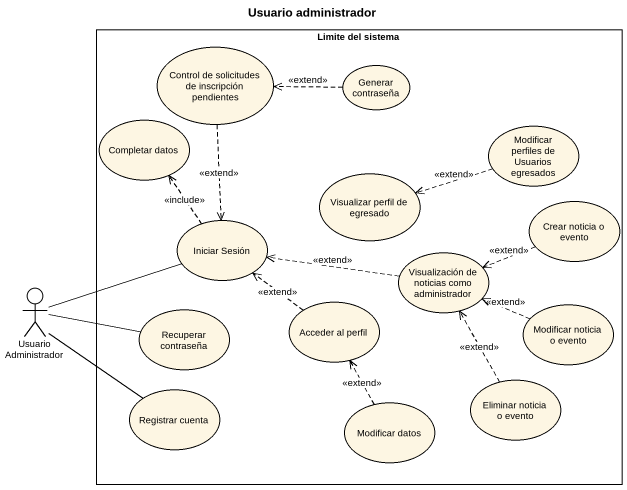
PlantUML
@startuml
title Usuario administrador
rectangle "Limite del sistema" as Limite_del_sistema {
  usecase "Control de solicitudes de inscripción pendientes" as Control_de_solicitudes_de
  usecase "Generar contraseña" as Generar_contraseña
  usecase "Completar datos" as Completar_datos
  usecase "Modificar perfiles de Usuarios egresados" as Modificar_perfiles_de
  usecase "Visualizar perfil de egresado" as Visualizar_perfil_de
  usecase "Crear noticia o evento" as Crear_noticia_o_evento
  usecase "Iniciar Sesión" as Iniciar_Sesión
  usecase "Visualización de noticias como administrador" as Visualización_de_noticias
  usecase "Recuperar contraseña" as Recuperar_contraseña
  usecase "Acceder al perfil" as Acceder_al_perfil
  usecase "Modificar noticia o evento" as Modificar_noticia_o_evento
  usecase "Registrar cuenta" as Registrar_cuenta
  usecase "Modificar datos" as Modificar_datos
  usecase "Eliminar noticia o evento" as Eliminar_noticia_o_evento
}
actor "Usuario Administrador" as Usuario_Administrador
Control_de_solicitudes_de ..> Iniciar_Sesión : <<extend>>
Generar_contraseña .left.> Control_de_solicitudes_de : <<extend>>
Modificar_perfiles_de .left.> Visualizar_perfil_de : <<extend>>
Crear_noticia_o_evento .left.> Visualización_de_noticias : <<extend>>
Iniciar_Sesión .up.> Completar_datos : <<include>>
Visualización_de_noticias .left.> Iniciar_Sesión : <<extend>>
Usuario_Administrador -right- Iniciar_Sesión
Usuario_Administrador -right- Recuperar_contraseña
Usuario_Administrador -- Registrar_cuenta
Acceder_al_perfil .up.> Iniciar_Sesión : <<extend>>
Modificar_noticia_o_evento .left.> Visualización_de_noticias : <<extend>>
Modificar_datos .up.> Acceder_al_perfil : <<extend>>
Eliminar_noticia_o_evento .up.> Visualización_de_noticias : <<extend>>
@enduml
